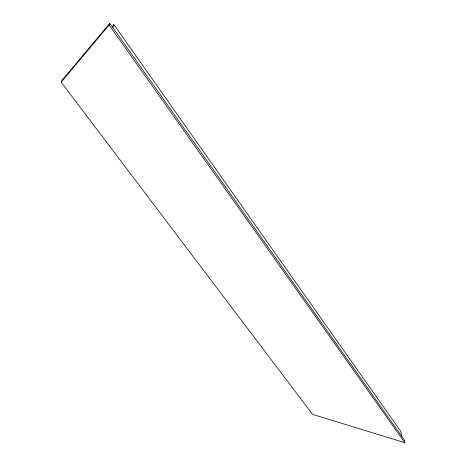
<?xml version="1.0" encoding="UTF-8"?>
<svg xmlns="http://www.w3.org/2000/svg" width="466" height="466" viewBox="0 0 466 466"><rect width="100%" height="100%" fill="white"/><g stroke="black" fill="none" stroke-linecap="round" stroke-linejoin="round"><path stroke-width="0.7" d="M112.778 27.529L113.925 24.611L400.725 431.277L401.651 436.164M61.163 82.156L109.12 24.96L109.795 23.3L404.307 439.916L404.838 442.7L312.564 414.373L61.163 82.156L62.013 80.321L109.795 23.3M112.12 26.754L113.925 24.611M109.12 24.96L404.838 442.7"/></g></svg>
